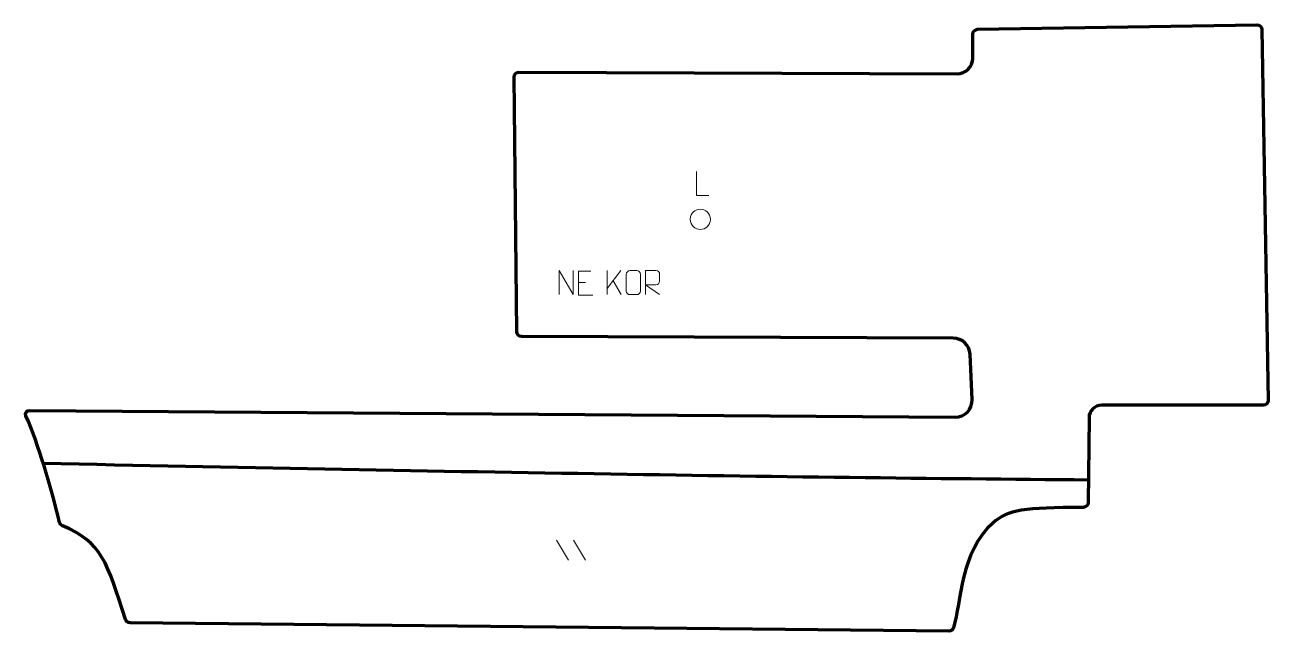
# Model space of a CAD drawing. Header units: millimetres. Extents: x -648 to 647, y -316 to 316.
import ezdxf

# ---------------------------------------------------------------- set-up
doc = ezdxf.new("R2010")
doc.units = ezdxf.units.MM
doc.header["$MEASUREMENT"] = 0
for name, color, linetype in [('layer 1', 7, 'Continuous'), ('layer 2', 7, 'Continuous'), ('layer 3', 7, 'Continuous')]:
    doc.layers.add(name, color=color, linetype=linetype)

msp = doc.modelspace()

# ---------------------------------------------------------------- linework, layer by layer
at = {"layer": 'layer 1', "color": 250, "lineweight": 9}
for points, knots in [([(64.5334, 137.9722), (64.5334, 137.9722), (51.5843, 137.9722), (51.5843, 137.9722), (51.5843, 137.9722), (51.5843, 137.9722), (51.5843, 162.9258), (51.5843, 162.9258)], [0, 0, 0, 0, 0.333333333, 0.333333333, 0.333333333, 0.333333333, 1, 1, 1, 1]), ([(45.1712, 113.2169), (45.2419, 119.8573), (50.5159, 123.7033), (55.6712, 123.6063), (55.6712, 123.6063), (60.8265, 123.7033), (66.1005, 119.6399), (66.1712, 112.9995), (66.1712, 112.9995), (65.801, 106.6702), (61.3591, 102.6395), (55.6712, 102.6101), (55.6712, 102.6101), (50.5159, 102.5131), (45.2419, 106.5765), (45.1712, 113.2169)], [0, 0, 0, 0, 0.2, 0.2, 0.2, 0.2, 0.4, 0.4, 0.4, 0.4, 0.6, 0.6, 0.6, 0.6, 1, 1, 1, 1]), ([(-91.3769, 34.7734), (-91.3769, 34.7734), (-91.3769, 59.7269), (-91.3769, 59.7269), (-91.3769, 59.7269), (-91.3769, 59.7269), (-76.7221, 34.7734), (-76.7221, 34.7734), (-76.7221, 34.7734), (-76.7221, 34.7734), (-76.7221, 59.7269), (-76.7221, 59.7269)], [0, 0, 0, 0, 0.25, 0.25, 0.25, 0.25, 0.5, 0.5, 0.5, 0.5, 1, 1, 1, 1]), ([(-58.3437, 59.1298), (-58.3437, 59.1298), (-71.2176, 59.1298), (-71.2176, 59.1298), (-71.2176, 59.1298), (-71.2176, 59.1298), (-71.2176, 34.1762), (-71.2176, 34.1762), (-71.2176, 34.1762), (-71.2176, 34.1762), (-56.3518, 34.1762), (-56.3518, 34.1762)], [0, 0, 0, 0, 0.25, 0.25, 0.25, 0.25, 0.5, 0.5, 0.5, 0.5, 1, 1, 1, 1]), ([(-17.5692, 59.7266), (-15.2435, 59.7266), (-12.9174, 59.7266), (-10.5913, 59.7266), (-10.5913, 59.7266), (-8.6447, 59.7622), (-6.6533, 58.2706), (-6.6266, 55.833), (-6.6266, 55.833), (-6.627, 50.0861), (-6.627, 44.3388), (-6.6266, 38.5911), (-6.6266, 38.5911), (-6.7664, 36.2677), (-8.4436, 34.7881), (-10.5913, 34.7773), (-10.5913, 34.7773), (-12.9232, 34.7777), (-15.2551, 34.7777), (-17.5866, 34.7773), (-17.5866, 34.7773), (-19.5116, 34.6719), (-21.4837, 36.5564), (-21.4725, 38.5737), (-21.4725, 38.5737), (-21.4722, 44.3438), (-21.4722, 50.1135), (-21.4725, 55.8828), (-21.4725, 55.8828), (-21.4683, 58.0209), (-19.7216, 59.7401), (-17.5692, 59.7266)], [0, 0, 0, 0, 0.111111111, 0.111111111, 0.111111111, 0.111111111, 0.222222222, 0.222222222, 0.222222222, 0.222222222, 0.333333333, 0.333333333, 0.333333333, 0.333333333, 0.444444444, 0.444444444, 0.444444444, 0.444444444, 0.555555556, 0.555555556, 0.555555556, 0.555555556, 0.666666667, 0.666666667, 0.666666667, 0.666666667, 0.777777778, 0.777777778, 0.777777778, 0.777777778, 1, 1, 1, 1]), ([(-1.3816, 34.7734), (-1.3816, 34.7734), (-1.3816, 59.7269), (-1.3816, 59.7269), (-1.3816, 59.7269), (2.2132, 59.7269), (5.8087, 59.7269), (9.4039, 59.7269), (9.4039, 59.7269), (11.7292, 59.6892), (13.2865, 58.1992), (13.2824, 55.8328), (13.2824, 55.8328), (13.282, 53.7973), (13.282, 50.7379), (13.2824, 48.7019), (13.2824, 48.7019), (13.2759, 46.8264), (11.4636, 44.8846), (9.4541, 44.8655), (9.4541, 44.8655), (9.4541, 44.8655), (-1.3816, 44.8655), (-1.3816, 44.8655), (-1.3816, 44.8655), (-1.3816, 44.8655), (13.2731, 34.7734), (13.2731, 34.7734)], [0, 0, 0, 0, 0.125, 0.125, 0.125, 0.125, 0.25, 0.25, 0.25, 0.25, 0.375, 0.375, 0.375, 0.375, 0.5, 0.5, 0.5, 0.5, 0.625, 0.625, 0.625, 0.625, 0.75, 0.75, 0.75, 0.75, 1, 1, 1, 1])]:
    msp.add_open_spline(points, degree=3, knots=knots, dxfattribs=at)
for points in [[(-41.4003, 59.7269), (-41.4003, 59.7269), (-41.4003, 34.7733), (-41.4003, 34.7733)], [(-27.0241, 59.7269), (-27.0241, 59.7269), (-41.4003, 41.0872), (-41.4003, 41.0872)], [(-71.2176, 47.2501), (-71.2176, 47.2501), (-64.0495, 47.2501), (-64.0495, 47.2501)], [(-26.6988, 34.8691), (-26.6988, 34.8691), (-35.1693, 49.1827), (-35.1693, 49.1827)], [(-93.9814, -220.9435), (-93.9814, -220.9435), (-81.6171, -241.4878), (-81.6171, -241.4878)], [(-76.2515, -220.9435), (-76.2515, -220.9435), (-63.8872, -241.4878), (-63.8872, -241.4878)]]:
    msp.add_open_spline(points, degree=3, dxfattribs=at)
at = {"layer": 'layer 2', "color": 230, "lineweight": 200}
msp.add_open_spline([(646.7897, -75.3067), (646.7897, -75.3067), (640.2764, 310.5839), (640.2764, 310.5839), (640.2764, 310.5839), (640.2298, 313.343), (637.9572, 315.5429), (635.1985, 315.4995), (635.1985, 315.4995), (635.1985, 315.4995), (344.3565, 310.9367), (344.3565, 310.9367), (344.3565, 310.9367), (341.626, 310.8937), (339.4349, 308.6676), (339.4349, 305.9364), (339.4349, 305.9364), (339.4349, 305.9364), (339.4349, 280.9746), (339.4349, 280.9746), (339.4349, 280.9746), (339.4349, 271.8641), (332.0319, 264.4882), (322.9232, 264.5231), (322.9232, 264.5231), (322.9232, 264.5231), (-133.1681, 266.2793), (-133.1681, 266.2793), (-133.1681, 266.2793), (-135.9568, 266.2902), (-138.2149, 264.0173), (-138.187, 261.2285), (-138.187, 261.2285), (-138.187, 261.2285), (-135.5352, -3.8936), (-135.5352, -3.8936), (-135.5352, -3.8936), (-135.508, -6.6287), (-133.2884, -8.8346), (-130.5536, -8.8445), (-130.5536, -8.8445), (-130.5536, -8.8445), (318.9452, -10.4697), (318.9452, -10.4697), (318.9452, -10.4697), (328.3626, -10.5039), (336.0945, -17.9278), (336.5125, -27.3374), (336.5125, -27.3374), (336.5125, -27.3374), (338.6098, -74.533), (338.6098, -74.533), (338.6098, -74.533), (339.0585, -84.6314), (330.9534, -93.043), (320.8474, -92.9679), (320.8474, -92.9679), (320.8474, -92.9679), (-642.7584, -85.8113), (-642.7584, -85.8113), (-642.7584, -85.8113), (-645.6462, -85.7902), (-647.6006, -88.7395), (-646.4608, -91.3934), (-646.4608, -91.3934), (-632.8235, -123.1335), (-621.5437, -161.798), (-611.4091, -202.4574), (-611.4091, -202.4574), (-611.0253, -203.9969), (-609.9324, -205.2627), (-608.4677, -205.8726), (-608.4677, -205.8726), (-567.2498, -223.0483), (-561.9991, -243.9165), (-542.7173, -303.4622), (-542.7173, -303.4622), (-542.0548, -305.5076), (-540.16, -306.9015), (-538.0102, -306.9233), (-538.0102, -306.9233), (-538.0102, -306.9233), (314.5482, -315.4994), (314.5482, -315.4994), (314.5482, -315.4994), (316.7855, -315.5219), (318.7604, -314.0555), (319.3964, -311.9102), (319.3964, -311.9102), (327.4158, -284.8691), (325.8533, -233.4934), (360.5286, -202.819), (360.5286, -202.819), (375.8416, -189.273), (392.7989, -186.8134), (454.4063, -186.7013), (454.4063, -186.7013), (457.1427, -186.6963), (459.3691, -184.4929), (459.3995, -181.7556), (459.3995, -181.7556), (459.3995, -181.7556), (460.3781, -93.4032), (460.3781, -93.4032), (460.3781, -93.4032), (460.4589, -86.1938), (466.3252, -80.392), (473.5335, -80.392), (473.5335, -80.392), (473.5335, -80.392), (641.7905, -80.392), (641.7905, -80.392), (641.7905, -80.392), (644.5849, -80.392), (646.837, -78.1014), (646.7897, -75.3067)], degree=3, knots=[0, 0, 0, 0, 0.033333333, 0.033333333, 0.033333333, 0.033333333, 0.066666667, 0.066666667, 0.066666667, 0.066666667, 0.1, 0.1, 0.1, 0.1, 0.133333333, 0.133333333, 0.133333333, 0.133333333, 0.166666667, 0.166666667, 0.166666667, 0.166666667, 0.2, 0.2, 0.2, 0.2, 0.233333333, 0.233333333, 0.233333333, 0.233333333, 0.266666667, 0.266666667, 0.266666667, 0.266666667, 0.3, 0.3, 0.3, 0.3, 0.333333333, 0.333333333, 0.333333333, 0.333333333, 0.366666667, 0.366666667, 0.366666667, 0.366666667, 0.4, 0.4, 0.4, 0.4, 0.433333333, 0.433333333, 0.433333333, 0.433333333, 0.466666667, 0.466666667, 0.466666667, 0.466666667, 0.5, 0.5, 0.5, 0.5, 0.533333333, 0.533333333, 0.533333333, 0.533333333, 0.566666667, 0.566666667, 0.566666667, 0.566666667, 0.6, 0.6, 0.6, 0.6, 0.633333333, 0.633333333, 0.633333333, 0.633333333, 0.666666667, 0.666666667, 0.666666667, 0.666666667, 0.7, 0.7, 0.7, 0.7, 0.733333333, 0.733333333, 0.733333333, 0.733333333, 0.766666667, 0.766666667, 0.766666667, 0.766666667, 0.8, 0.8, 0.8, 0.8, 0.833333333, 0.833333333, 0.833333333, 0.833333333, 0.866666667, 0.866666667, 0.866666667, 0.866666667, 0.9, 0.9, 0.9, 0.9, 0.933333333, 0.933333333, 0.933333333, 0.933333333, 1, 1, 1, 1], dxfattribs=at)
at = {"layer": 'layer 3', "color": 142, "lineweight": 200}
msp.add_open_spline([(459.6597, -158.2467), (140.9589, -155.8359), (-230.5782, -149.4439), (-628.4029, -141.071)], degree=3, dxfattribs=at)

doc.saveas('drawing.dxf')
